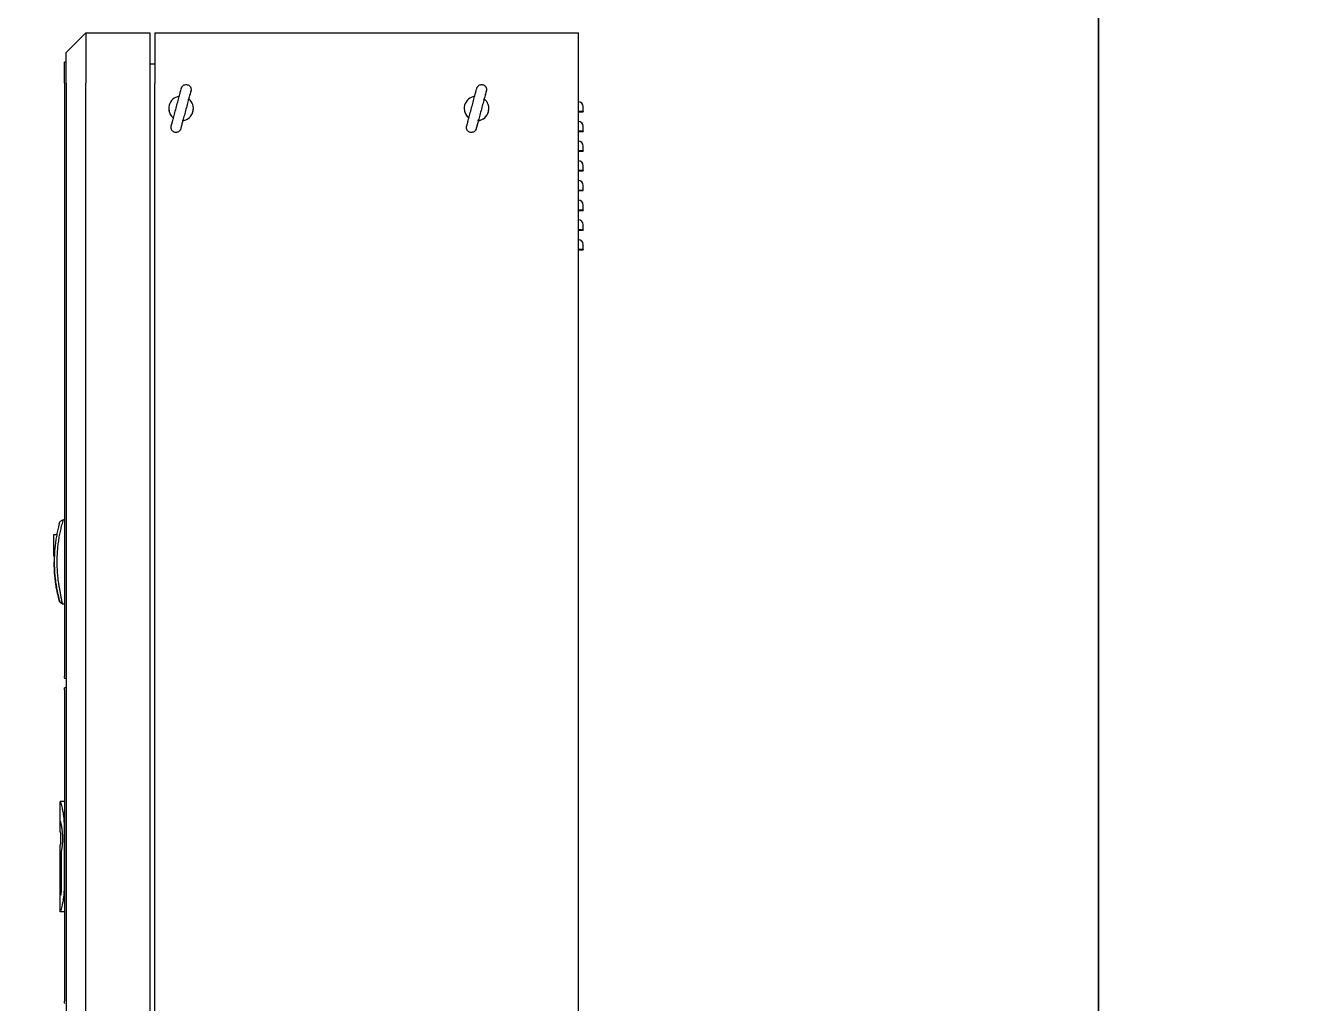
# Model space of a CAD drawing. Header units: millimetres. Extents: x 29838256 to 30236675, y -914750 to -833241.
# Drawn here: x 29868204 to 29873579, y -845008 to -840885 of the extents above; entities that cross this region are included whole.
import ezdxf

# ---------------------------------------------------------------- set-up
doc = ezdxf.new("R2010")
doc.units = ezdxf.units.MM
doc.header["$LTSCALE"] = 600
doc.header["$MEASUREMENT"] = 0
doc.layers.add('SD주차관제', color=2, linetype='CONTINUOUS')
doc.layers.add('주차관제', color=2, linetype='CONTINUOUS')
doc.layers.add('가시적인 것(ISO)', color=7, linetype='CONTINUOUS', lineweight=25)

# ---------------------------------------------------------------- blocks, each defined once
blk = doc.blocks.new('aer355')
at = {"layer": '가시적인 것(ISO)'}
for p, q in [((-22345514.5, 11048210.9), (-22345494.5, 11048230.9)), ((-22345494.5, 11048230.9), (-22345494.5, 11048179.8)), ((-22345494.5, 11048230.9), (-22345429.5, 11048230.9)), ((-22345429.5, 11048230.9), (-22345429.5, 11048179.8)), ((-22345424.5, 11048230.9), (-22345424.5, 11048179.4)), ((-22345424.5, 11048230.9), (-22344994.5, 11048230.9)), ((-22344994.5, 11048179.4), (-22344994.5, 11048230.9)), ((-22345516.1, 11048179.7), (-22345516.1, 11048200.9)), ((-22345514.5, 11048200.9), (-22345516.1, 11048200.9)), ((-22345514.5, 11048179.8), (-22345514.5, 11048210.9)), ((-22345429.5, 11048199.5), (-22345424.5, 11048199.5)), ((-22345516.1, 11048179.7), (-22345516.1, 11047577.4)), ((-22345514.5, 11048179.8), (-22345514.5, 11046927.2)), ((-22345494.5, 11046927.2), (-22345494.5, 11048179.8)), ((-22345429.5, 11048179.8), (-22345429.5, 11046927.2)), ((-22345424.5, 11046831), (-22345424.5, 11048179.4)), ((-22344994.5, 11046831), (-22344994.5, 11048179.4)), ((-22345389.9, 11048164.7), (-22345390.1, 11048163.7)), ((-22345389.9, 11048164.8), (-22345389.9, 11048164.7)), ((-22345089.9, 11048164.7), (-22345090.1, 11048163.7)), ((-22345089.9, 11048164.8), (-22345089.9, 11048164.7)), ((-22345410.4, 11048154), (-22345410.4, 11048154)), ((-22345385.4, 11048154), (-22345385.4, 11048154)), ((-22345110.4, 11048154), (-22345110.4, 11048154)), ((-22345085.4, 11048154), (-22345085.4, 11048154)), ((-22344989.5, 11048150.9), (-22344989.5, 11048155.9)), ((-22344989.5, 11048150.9), (-22344989.5, 11048150.8)), ((-22344989.5, 11048150.8), (-22344989.5, 11048150.6)), ((-22344989.5, 11048150.6), (-22344989.5, 11048150.6)), ((-22345396.1, 11048141.6), (-22345396.3, 11048140.6)), ((-22345396.3, 11048140.6), (-22345396.3, 11048140.6)), ((-22345396.3, 11048140.6), (-22345396.3, 11048140.6)), ((-22345396.1, 11048141.6), (-22345396.1, 11048141.6)), ((-22345096.1, 11048141.6), (-22345096.3, 11048140.6)), ((-22345096.3, 11048140.6), (-22345096.3, 11048140.6)), ((-22345096.3, 11048140.6), (-22345096.3, 11048140.6)), ((-22345096.1, 11048141.6), (-22345096.1, 11048141.6)), ((-22344989.5, 11048130.9), (-22344989.5, 11048135.9)), ((-22344989.5, 11048130.9), (-22344989.5, 11048130.8)), ((-22344989.5, 11048130.8), (-22344989.5, 11048130.6)), ((-22344989.5, 11048130.6), (-22344989.5, 11048130.6)), ((-22344989.5, 11048110.9), (-22344989.5, 11048115.9)), ((-22344989.5, 11048110.9), (-22344989.5, 11048110.8)), ((-22344989.5, 11048110.8), (-22344989.5, 11048110.6)), ((-22344989.5, 11048110.6), (-22344989.5, 11048110.6)), ((-22344989.5, 11048090.9), (-22344989.5, 11048095.9)), ((-22344989.5, 11048090.9), (-22344989.5, 11048090.8)), ((-22344989.5, 11048090.8), (-22344989.5, 11048090.6)), ((-22344989.5, 11048090.6), (-22344989.5, 11048090.6)), ((-22344989.5, 11048070.9), (-22344989.5, 11048075.9)), ((-22344989.5, 11048070.9), (-22344989.5, 11048070.8)), ((-22344989.5, 11048070.8), (-22344989.5, 11048070.6)), ((-22344989.5, 11048070.6), (-22344989.5, 11048070.6)), ((-22344989.5, 11048050.9), (-22344989.5, 11048055.9)), ((-22344989.5, 11048050.9), (-22344989.5, 11048050.8)), ((-22344989.5, 11048050.8), (-22344989.5, 11048050.6)), ((-22344989.5, 11048050.6), (-22344989.5, 11048050.6)), ((-22344989.5, 11048030.9), (-22344989.5, 11048035.9)), ((-22344989.5, 11048030.9), (-22344989.5, 11048030.8)), ((-22344989.5, 11048030.8), (-22344989.5, 11048030.6)), ((-22344989.5, 11048030.6), (-22344989.5, 11048030.6)), ((-22344989.5, 11048010.9), (-22344989.5, 11048015.9)), ((-22344989.5, 11048010.9), (-22344989.5, 11048010.8)), ((-22344989.5, 11048010.8), (-22344989.5, 11048010.6)), ((-22344989.5, 11048010.6), (-22344989.5, 11048010.6)), ((-22345516.1, 11047736.4), (-22345516.7, 11047736.4)), ((-22345527.5, 11047720.6), (-22345527.5, 11047701.9)), ((-22345524.2, 11047721.3), (-22345526.8, 11047721.3)), ((-22345527.5, 11047701.9), (-22345527.5, 11047701.9)), ((-22345526.7, 11047693.9), (-22345526.7, 11047693.9)), ((-22345526.7, 11047693.5), (-22345526.7, 11047693.5)), ((-22345521.5, 11047655), (-22345521.5, 11047654.8)), ((-22345518.3, 11047651), (-22345521.2, 11047653.2)), ((-22345516.1, 11047651), (-22345518.3, 11047651)), ((-22345516.1, 11047575.9), (-22345516.1, 11047577.4)), ((-22345516.1, 11047575.9), (-22345516.1, 11047575.5)), ((-22345514.5, 11047575.5), (-22345516.1, 11047575.5)), ((-22345516.1, 11047563.9), (-22345516.1, 11047565.9)), ((-22345514.5, 11047565.9), (-22345516.1, 11047565.9)), ((-22345516.1, 11047563.9), (-22345516.1, 11047247.9)), ((-22345520.5, 11047430.6), (-22345520.5, 11047450.5)), ((-22345516.1, 11047450.5), (-22345520.5, 11047450.5)), ((-22345520.5, 11047419.6), (-22345520.5, 11047429.8)), ((-22345516.7, 11047427.5), (-22345516.7, 11047361.5)), ((-22345520.5, 11047355.9), (-22345520.5, 11047406.3)), ((-22345519.7, 11047399), (-22345519.7, 11047360.7)), ((-22345520.5, 11047338.5), (-22345520.5, 11047355.1)), ((-22345520.2, 11047355.6), (-22345520.2, 11047355.6)), ((-22345520.1, 11047355.6), (-22345520.2, 11047355.6)), ((-22345516.1, 11047338.5), (-22345520.5, 11047338.5)), ((-22345516.1, 11047245.9), (-22345516.1, 11047247.9)), ((-22345516.1, 11047245.9), (-22345516.1, 11047245.5))]:
    blk.add_line(p, q, dxfattribs=at)
for centre, radius, start, end in [((-22345397.9, 11048154), 12.5, 98.612, 231.388), ((-22345397.9, 11048154), 12.5, 278.5782, 51.4218), ((-22345097.9, 11048154), 12.5, 98.612, 231.388), ((-22345097.9, 11048154), 12.5, 278.5782, 51.4218), ((-22344994.5, 11048155.9), 5, 0, 90), ((-22345397.9, 11048154), 12.5, 180, 231.3789), ((-22345097.9, 11048154), 12.5, 180, 231.3789), ((-22344994.5, 11048135.9), 5, 0, 90), ((-22344994.5, 11048115.9), 5, 0, 90), ((-22344994.5, 11048095.9), 5, 0, 90), ((-22344994.5, 11048075.9), 5, 0, 90), ((-22344994.5, 11048055.9), 5, 0, 90), ((-22344994.5, 11048035.9), 5, 0, 90), ((-22344994.5, 11048015.9), 5, 0, 90), ((-22345516.7, 11047731.4), 5, 90, 97.6876), ((-22345526.8, 11047720.6), 0.75, 90, 180)]:
    blk.add_arc(centre, radius, start, end, dxfattribs=at)
for centre, major_axis, ratio, start_param, end_param in [((-22345397.9, 11048154), (12.5, 0), 1, 4.862106, 6.283185), ((-22345097.9, 11048154), (12.5, 0), 1, 4.862106, 6.283185), ((-22344994.5, 11048150.9), (5, 0), 0.000782, 0.000001, 1.570797), ((-22344994.5, 11048150.8), (5, 0), 0.000782, 4.712389, 6.283186), ((-22344994.5, 11048150.6), (5, 0), 0.000782, 0, 1.570796), ((-22344994.5, 11048150.6), (5, 0), 0.000782, 4.712389, 6.283186), ((-22344994.5, 11048130.9), (5, 0), 0.000782, 0.000001, 1.570797), ((-22344994.5, 11048130.8), (5, 0), 0.000782, 4.712389, 6.283186), ((-22344994.5, 11048130.6), (5, 0), 0.000782, 0, 1.570796), ((-22344994.5, 11048130.6), (5, 0), 0.000782, 4.712389, 6.283186), ((-22344994.5, 11048110.9), (5, 0), 0.000782, 0.000001, 1.570797), ((-22344994.5, 11048110.8), (5, 0), 0.000782, 4.712389, 6.283186), ((-22344994.5, 11048110.6), (5, 0), 0.000782, 0, 1.570796), ((-22344994.5, 11048110.6), (5, 0), 0.000782, 4.712389, 6.283186), ((-22344994.5, 11048090.9), (5, 0), 0.000782, 0.000001, 1.570797), ((-22344994.5, 11048090.8), (5, 0), 0.000782, 4.712389, 6.283186), ((-22344994.5, 11048090.6), (5, 0), 0.000782, 0, 1.570796), ((-22344994.5, 11048090.6), (5, 0), 0.000782, 4.712389, 6.283186), ((-22344994.5, 11048070.9), (5, 0), 0.000782, 0.000001, 1.570797), ((-22344994.5, 11048070.8), (5, 0), 0.000782, 4.712389, 6.283186), ((-22344994.5, 11048070.6), (5, 0), 0.000782, 0, 1.570796), ((-22344994.5, 11048070.6), (5, 0), 0.000782, 4.712389, 6.283186), ((-22344994.5, 11048050.9), (5, 0), 0.000782, 0.000001, 1.570797), ((-22344994.5, 11048050.8), (5, 0), 0.000782, 4.712389, 6.283186), ((-22344994.5, 11048050.6), (5, 0), 0.000782, 0, 1.570796), ((-22344994.5, 11048050.6), (5, 0), 0.000782, 4.712389, 6.283186), ((-22344994.5, 11048030.9), (5, 0), 0.000782, 0.000001, 1.570797), ((-22344994.5, 11048030.8), (5, 0), 0.000782, 4.712389, 6.283186), ((-22344994.5, 11048030.6), (5, 0), 0.000782, 0, 1.570796), ((-22344994.5, 11048030.6), (5, 0), 0.000782, 4.712389, 6.283186), ((-22344994.5, 11048010.9), (5, 0), 0.000782, 0.000001, 1.570797), ((-22344994.5, 11048010.8), (5, 0), 0.000782, 4.712389, 6.283186), ((-22344994.5, 11048010.6), (5, 0), 0.000782, 0, 1.570796), ((-22344994.5, 11048010.6), (5, 0), 0.000782, 4.712389, 6.283186)]:
    blk.add_ellipse(centre, major_axis=major_axis, ratio=ratio, start_param=start_param, end_param=end_param, dxfattribs=at)
for points, knots in [([(-22345396.3, 11048140.6), (-22345396.8, 11048139), (-22345397.2, 11048137.5), (-22345397.8, 11048135.3), (-22345398, 11048134.5), (-22345398.2, 11048133.7), (-22345398.2, 11048133.5), (-22345398.3, 11048133.4), (-22345398.3, 11048133.4), (-22345398.3, 11048133.4), (-22345398.3, 11048133.4), (-22345398.3, 11048133.3), (-22345398.3, 11048133.3), (-22345398.3, 11048133.3), (-22345398.3, 11048133.3), (-22345398.3, 11048133.2), (-22345398.3, 11048133.2), (-22345398.3, 11048133.1), (-22345398.4, 11048133.1), (-22345398.4, 11048132.9), (-22345398.4, 11048132.8), (-22345398.6, 11048132.5), (-22345398.7, 11048132.3), (-22345399, 11048131.7), (-22345399.4, 11048131.3), (-22345400.1, 11048130.6), (-22345400.6, 11048130.3), (-22345401.6, 11048129.9), (-22345402.1, 11048129.7), (-22345403.2, 11048129.6), (-22345403.7, 11048129.7), (-22345404.7, 11048129.9), (-22345405.2, 11048130.1), (-22345406.2, 11048130.7), (-22345406.6, 11048131), (-22345407.3, 11048131.8), (-22345407.5, 11048132.3), (-22345407.9, 11048133.3), (-22345408.1, 11048133.8), (-22345408.1, 11048134.6), (-22345408.1, 11048134.9), (-22345408.1, 11048135.3), (-22345408.1, 11048135.4), (-22345408, 11048135.6), (-22345408, 11048135.6), (-22345408, 11048135.7), (-22345408, 11048135.7), (-22345408, 11048135.8), (-22345408, 11048135.8), (-22345408, 11048135.8), (-22345408, 11048135.8), (-22345408, 11048135.9), (-22345408, 11048135.9), (-22345407.9, 11048135.9), (-22345407.9, 11048135.9), (-22345407.9, 11048136), (-22345407.9, 11048136), (-22345407.9, 11048136.1), (-22345407.9, 11048136.2), (-22345407.7, 11048136.9), (-22345407.4, 11048137.8), (-22345406.8, 11048140.1), (-22345406.5, 11048141.5), (-22345405.6, 11048144.7), (-22345405.1, 11048146.5), (-22345404.1, 11048150.3), (-22345403.5, 11048152.4), (-22345402.4, 11048156.5), (-22345401.9, 11048158.6), (-22345400.8, 11048162.5), (-22345400.3, 11048164.4), (-22345399.4, 11048167.8), (-22345399, 11048169.4), (-22345398.3, 11048171.9), (-22345398.1, 11048172.9), (-22345397.8, 11048173.9), (-22345397.7, 11048174.1), (-22345397.6, 11048174.4), (-22345397.6, 11048174.5), (-22345397.6, 11048174.6), (-22345397.6, 11048174.6), (-22345397.6, 11048174.6), (-22345397.6, 11048174.6), (-22345397.6, 11048174.7), (-22345397.6, 11048174.7), (-22345397.6, 11048174.7), (-22345397.5, 11048174.7), (-22345397.5, 11048174.7), (-22345397.5, 11048174.8), (-22345397.5, 11048174.8), (-22345397.5, 11048174.9), (-22345397.4, 11048175), (-22345397.4, 11048175.1), (-22345397.3, 11048175.5), (-22345397.2, 11048175.7), (-22345396.8, 11048176.3), (-22345396.4, 11048176.7), (-22345395.7, 11048177.4), (-22345395.2, 11048177.7), (-22345394.2, 11048178.1), (-22345393.7, 11048178.2), (-22345392.6, 11048178.3), (-22345392.1, 11048178.3), (-22345391.1, 11048178), (-22345390.6, 11048177.8), (-22345389.7, 11048177.3), (-22345389.2, 11048176.9), (-22345388.6, 11048176.1), (-22345388.3, 11048175.6), (-22345387.9, 11048174.6), (-22345387.8, 11048174.1), (-22345387.7, 11048173.3), (-22345387.8, 11048173), (-22345387.8, 11048172.6), (-22345387.8, 11048172.5), (-22345387.8, 11048172.4), (-22345387.8, 11048172.3), (-22345387.9, 11048172.3), (-22345387.9, 11048172.2), (-22345387.9, 11048172.2), (-22345387.9, 11048172.2), (-22345387.9, 11048172.1), (-22345387.9, 11048172.1), (-22345387.9, 11048172.1), (-22345387.9, 11048172.1), (-22345387.9, 11048172), (-22345387.9, 11048172), (-22345387.9, 11048172), (-22345387.9, 11048172), (-22345388, 11048171.9), (-22345388, 11048171.7), (-22345388.2, 11048171), (-22345388.4, 11048170.2), (-22345389, 11048167.9), (-22345389.4, 11048166.4), (-22345389.9, 11048164.8)], [0, 0, 0, 0, 0.64872, 0.64872, 1.285806, 1.285806, 1.602038, 1.602038, 1.684505, 1.684505, 1.746357, 1.746357, 1.762306, 1.762306, 1.770387, 1.770387, 1.778543, 1.778543, 1.794899, 1.794899, 1.827021, 1.827021, 1.894447, 1.894447, 2.046682, 2.046682, 2.206103, 2.206103, 2.365416, 2.365416, 2.524735, 2.524735, 2.684053, 2.684053, 2.843371, 2.843371, 3.00269, 3.00269, 3.162007, 3.162007, 3.240874, 3.240874, 3.280125, 3.280125, 3.293654, 3.293654, 3.303825, 3.303825, 3.311914, 3.311914, 3.320068, 3.320068, 3.33638, 3.33638, 3.368461, 3.368461, 3.464226, 3.464226, 3.752167, 3.752167, 4.431088, 4.431088, 5.068609, 5.068609, 5.706124, 5.706124, 6.343496, 6.343496, 6.980838, 6.980838, 7.618177, 7.618177, 8.255537, 8.255537, 8.892981, 8.892981, 9.208894, 9.208894, 9.369578, 9.369578, 9.490026, 9.490026, 9.535243, 9.535243, 9.541576, 9.541576, 9.549672, 9.549672, 9.557823, 9.557823, 9.574109, 9.574109, 9.606216, 9.606216, 9.677776, 9.677776, 9.830974, 9.830974, 9.990389, 9.990389, 10.149703, 10.149703, 10.309021, 10.309021, 10.468339, 10.468339, 10.627658, 10.627658, 10.786976, 10.786976, 10.946294, 10.946294, 11.025155, 11.025155, 11.064113, 11.064113, 11.075139, 11.075139, 11.083167, 11.083167, 11.091274, 11.091274, 11.099418, 11.099418, 11.115662, 11.115662, 11.147731, 11.147731, 11.243752, 11.243752, 11.532469, 11.532469, 12.210645, 12.210645, 12.86627, 12.86627, 12.86627, 12.86627]), ([(-22345096.3, 11048140.6), (-22345096.8, 11048139), (-22345097.2, 11048137.5), (-22345097.8, 11048135.3), (-22345098, 11048134.5), (-22345098.2, 11048133.7), (-22345098.2, 11048133.5), (-22345098.3, 11048133.4), (-22345098.3, 11048133.4), (-22345098.3, 11048133.4), (-22345098.3, 11048133.4), (-22345098.3, 11048133.3), (-22345098.3, 11048133.3), (-22345098.3, 11048133.3), (-22345098.3, 11048133.3), (-22345098.3, 11048133.2), (-22345098.3, 11048133.2), (-22345098.3, 11048133.1), (-22345098.4, 11048133.1), (-22345098.4, 11048132.9), (-22345098.4, 11048132.8), (-22345098.6, 11048132.5), (-22345098.7, 11048132.3), (-22345099, 11048131.7), (-22345099.4, 11048131.3), (-22345100.1, 11048130.6), (-22345100.6, 11048130.3), (-22345101.6, 11048129.9), (-22345102.1, 11048129.7), (-22345103.2, 11048129.6), (-22345103.7, 11048129.7), (-22345104.7, 11048129.9), (-22345105.2, 11048130.1), (-22345106.2, 11048130.7), (-22345106.6, 11048131), (-22345107.3, 11048131.8), (-22345107.5, 11048132.3), (-22345107.9, 11048133.3), (-22345108.1, 11048133.8), (-22345108.1, 11048134.6), (-22345108.1, 11048134.9), (-22345108.1, 11048135.3), (-22345108.1, 11048135.4), (-22345108, 11048135.6), (-22345108, 11048135.6), (-22345108, 11048135.7), (-22345108, 11048135.7), (-22345108, 11048135.8), (-22345108, 11048135.8), (-22345108, 11048135.8), (-22345108, 11048135.8), (-22345108, 11048135.9), (-22345108, 11048135.9), (-22345107.9, 11048135.9), (-22345107.9, 11048135.9), (-22345107.9, 11048136), (-22345107.9, 11048136), (-22345107.9, 11048136.1), (-22345107.9, 11048136.2), (-22345107.7, 11048136.9), (-22345107.4, 11048137.8), (-22345106.8, 11048140.1), (-22345106.5, 11048141.5), (-22345105.6, 11048144.7), (-22345105.1, 11048146.5), (-22345104.1, 11048150.3), (-22345103.5, 11048152.4), (-22345102.4, 11048156.5), (-22345101.9, 11048158.6), (-22345100.8, 11048162.5), (-22345100.3, 11048164.4), (-22345099.4, 11048167.8), (-22345099, 11048169.4), (-22345098.3, 11048171.9), (-22345098.1, 11048172.9), (-22345097.8, 11048173.9), (-22345097.7, 11048174.1), (-22345097.6, 11048174.4), (-22345097.6, 11048174.5), (-22345097.6, 11048174.6), (-22345097.6, 11048174.6), (-22345097.6, 11048174.6), (-22345097.6, 11048174.6), (-22345097.6, 11048174.7), (-22345097.6, 11048174.7), (-22345097.6, 11048174.7), (-22345097.5, 11048174.7), (-22345097.5, 11048174.7), (-22345097.5, 11048174.8), (-22345097.5, 11048174.8), (-22345097.5, 11048174.9), (-22345097.4, 11048175), (-22345097.4, 11048175.1), (-22345097.3, 11048175.5), (-22345097.2, 11048175.7), (-22345096.8, 11048176.3), (-22345096.4, 11048176.7), (-22345095.7, 11048177.4), (-22345095.2, 11048177.7), (-22345094.2, 11048178.1), (-22345093.7, 11048178.2), (-22345092.6, 11048178.3), (-22345092.1, 11048178.3), (-22345091.1, 11048178), (-22345090.6, 11048177.8), (-22345089.7, 11048177.3), (-22345089.2, 11048176.9), (-22345088.6, 11048176.1), (-22345088.3, 11048175.6), (-22345087.9, 11048174.6), (-22345087.8, 11048174.1), (-22345087.7, 11048173.3), (-22345087.8, 11048173), (-22345087.8, 11048172.6), (-22345087.8, 11048172.5), (-22345087.8, 11048172.4), (-22345087.8, 11048172.3), (-22345087.9, 11048172.3), (-22345087.9, 11048172.2), (-22345087.9, 11048172.2), (-22345087.9, 11048172.2), (-22345087.9, 11048172.1), (-22345087.9, 11048172.1), (-22345087.9, 11048172.1), (-22345087.9, 11048172.1), (-22345087.9, 11048172), (-22345087.9, 11048172), (-22345087.9, 11048172), (-22345087.9, 11048172), (-22345088, 11048171.9), (-22345088, 11048171.7), (-22345088.2, 11048171), (-22345088.4, 11048170.2), (-22345089, 11048167.9), (-22345089.4, 11048166.4), (-22345089.9, 11048164.8)], [0, 0, 0, 0, 0.64872, 0.64872, 1.285806, 1.285806, 1.602038, 1.602038, 1.684505, 1.684505, 1.746357, 1.746357, 1.762306, 1.762306, 1.770387, 1.770387, 1.778543, 1.778543, 1.794899, 1.794899, 1.827021, 1.827021, 1.894447, 1.894447, 2.046682, 2.046682, 2.206103, 2.206103, 2.365416, 2.365416, 2.524735, 2.524735, 2.684053, 2.684053, 2.843371, 2.843371, 3.00269, 3.00269, 3.162007, 3.162007, 3.240874, 3.240874, 3.280125, 3.280125, 3.293654, 3.293654, 3.303825, 3.303825, 3.311914, 3.311914, 3.320068, 3.320068, 3.33638, 3.33638, 3.368461, 3.368461, 3.464226, 3.464226, 3.752167, 3.752167, 4.431088, 4.431088, 5.068609, 5.068609, 5.706124, 5.706124, 6.343496, 6.343496, 6.980838, 6.980838, 7.618177, 7.618177, 8.255537, 8.255537, 8.892981, 8.892981, 9.208894, 9.208894, 9.369578, 9.369578, 9.490026, 9.490026, 9.535243, 9.535243, 9.541576, 9.541576, 9.549672, 9.549672, 9.557823, 9.557823, 9.574109, 9.574109, 9.606216, 9.606216, 9.677776, 9.677776, 9.830974, 9.830974, 9.990389, 9.990389, 10.149703, 10.149703, 10.309021, 10.309021, 10.468339, 10.468339, 10.627658, 10.627658, 10.786976, 10.786976, 10.946294, 10.946294, 11.025155, 11.025155, 11.064113, 11.064113, 11.075139, 11.075139, 11.083167, 11.083167, 11.091274, 11.091274, 11.099418, 11.099418, 11.115662, 11.115662, 11.147731, 11.147731, 11.243752, 11.243752, 11.532469, 11.532469, 12.210645, 12.210645, 12.86627, 12.86627, 12.86627, 12.86627]), ([(-22345387.9, 11048172), (-22345387.9, 11048172), (-22345387.9, 11048172), (-22345387.9, 11048172), (-22345387.9, 11048171.9), (-22345388, 11048171.8), (-22345388, 11048171.6), (-22345388.2, 11048170.8), (-22345388.5, 11048170), (-22345389.1, 11048167.8), (-22345389.4, 11048166.4), (-22345390.3, 11048163.2), (-22345390.8, 11048161.4), (-22345391.8, 11048157.5), (-22345392.4, 11048155.5), (-22345393.5, 11048151.4), (-22345394, 11048149.3), (-22345395.1, 11048145.3), (-22345395.6, 11048143.4), (-22345396.5, 11048140.1), (-22345396.9, 11048138.5), (-22345397.6, 11048136.1), (-22345397.8, 11048135.1), (-22345398.1, 11048134.1), (-22345398.2, 11048133.8), (-22345398.2, 11048133.6), (-22345398.2, 11048133.5), (-22345398.3, 11048133.4), (-22345398.3, 11048133.4), (-22345398.3, 11048133.4)], [0.832019, 0.832019, 0.832019, 0.832019, 0.838773, 0.838773, 0.947706, 0.947706, 1.275373, 1.275373, 1.901496, 1.901496, 2.537778, 2.537778, 3.174841, 3.174841, 3.812015, 3.812015, 4.449219, 4.449219, 5.086426, 5.086426, 5.72361, 5.72361, 6.360709, 6.360709, 6.675882, 6.675882, 6.834048, 6.834048, 6.943927, 6.943927, 6.943927, 6.943927]), ([(-22345087.9, 11048172), (-22345087.9, 11048172), (-22345087.9, 11048172), (-22345087.9, 11048172), (-22345087.9, 11048171.9), (-22345088, 11048171.8), (-22345088, 11048171.6), (-22345088.2, 11048170.8), (-22345088.5, 11048170), (-22345089.1, 11048167.8), (-22345089.4, 11048166.4), (-22345090.3, 11048163.2), (-22345090.8, 11048161.4), (-22345091.8, 11048157.5), (-22345092.4, 11048155.5), (-22345093.5, 11048151.4), (-22345094, 11048149.3), (-22345095.1, 11048145.3), (-22345095.6, 11048143.4), (-22345096.5, 11048140.1), (-22345096.9, 11048138.5), (-22345097.6, 11048136.1), (-22345097.8, 11048135.1), (-22345098.1, 11048134.1), (-22345098.2, 11048133.8), (-22345098.2, 11048133.6), (-22345098.2, 11048133.5), (-22345098.3, 11048133.4), (-22345098.3, 11048133.4), (-22345098.3, 11048133.4)], [0.832019, 0.832019, 0.832019, 0.832019, 0.838773, 0.838773, 0.947706, 0.947706, 1.275373, 1.275373, 1.901496, 1.901496, 2.537778, 2.537778, 3.174841, 3.174841, 3.812015, 3.812015, 4.449219, 4.449219, 5.086426, 5.086426, 5.72361, 5.72361, 6.360709, 6.360709, 6.675882, 6.675882, 6.834048, 6.834048, 6.943927, 6.943927, 6.943927, 6.943927]), ([(-22345521.6, 11047732.7), (-22345521.7, 11047732.1), (-22345521.9, 11047731.5), (-22345522.5, 11047729), (-22345523, 11047727.1), (-22345523.8, 11047723.4), (-22345524.1, 11047721.5), (-22345524.8, 11047717.7), (-22345525.1, 11047715.8), (-22345525.6, 11047712), (-22345525.8, 11047710.1), (-22345526.2, 11047706.3), (-22345526.3, 11047704.4), (-22345526.4, 11047702.5), (-22345526.4, 11047702.4), (-22345526.5, 11047700.5), (-22345526.6, 11047698.6), (-22345526.7, 11047694.7), (-22345526.7, 11047692.8), (-22345526.6, 11047688.9), (-22345526.5, 11047687), (-22345526.3, 11047683.2), (-22345526.2, 11047681.3), (-22345525.7, 11047676.7), (-22345525.4, 11047674), (-22345524.8, 11047670), (-22345524.5, 11047668.7), (-22345524.3, 11047667.4)], [0.37737, 0.37737, 0.37737, 0.37737, 0.56528, 0.56528, 1.13056, 1.13056, 1.695839, 1.695839, 2.261119, 2.261119, 2.826399, 2.826399, 3.37716, 3.37716, 3.391679, 3.391679, 3.956959, 3.956959, 4.522238, 4.522238, 5.087518, 5.087518, 5.652798, 5.652798, 6.446773, 6.446773, 6.835901, 6.835901, 6.835901, 6.835901]), ([(-22345521.4, 11047667.9), (-22345521.6, 11047669.2), (-22345521.8, 11047670.5), (-22345522.4, 11047674.4), (-22345522.7, 11047677), (-22345523.2, 11047681.5), (-22345523.3, 11047683.4), (-22345523.5, 11047687.2), (-22345523.6, 11047689), (-22345523.7, 11047692.8), (-22345523.7, 11047694.7), (-22345523.6, 11047698.5), (-22345523.5, 11047700.3), (-22345523.4, 11047702.3), (-22345523.4, 11047702.3), (-22345523.3, 11047704.2), (-22345523.2, 11047706), (-22345522.8, 11047709.7), (-22345522.6, 11047711.6), (-22345522.1, 11047715.3), (-22345521.8, 11047717.2), (-22345521.2, 11047720.9), (-22345520.8, 11047722.8), (-22345520, 11047726.5), (-22345519.6, 11047728.3), (-22345518.7, 11047731.9), (-22345518.2, 11047733.8), (-22345517.6, 11047735.8), (-22345517.5, 11047736.1), (-22345517.4, 11047736.4)], [-6.835901, -6.835901, -6.835901, -6.835901, -6.446773, -6.446773, -5.652798, -5.652798, -5.087518, -5.087518, -4.522238, -4.522238, -3.956959, -3.956959, -3.391679, -3.391679, -3.37716, -3.37716, -2.826399, -2.826399, -2.261119, -2.261119, -1.695839, -1.695839, -1.13056, -1.13056, -0.56528, -0.56528, 0, 0, 0.083999, 0.083999, 0.083999, 0.083999]), ([(-22345521.6, 11047732.7), (-22345521.6, 11047732.7), (-22345521.6, 11047732.7), (-22345521.6, 11047732.8), (-22345521.5, 11047732.8), (-22345521.5, 11047732.9), (-22345521.5, 11047733), (-22345521.4, 11047733.2), (-22345521.3, 11047733.4), (-22345521, 11047734), (-22345520.8, 11047734.4), (-22345520.2, 11047735), (-22345520, 11047735.3), (-22345519.1, 11047735.9), (-22345518.5, 11047736.1), (-22345517.7, 11047736.3), (-22345517.6, 11047736.4), (-22345517.4, 11047736.4)], [-0.7406186, -0.7406186, -0.7406186, -0.7406186, -0.7359539, -0.7359539, -0.7241163, -0.7241163, -0.7036401, -0.7036401, -0.6261746, -0.6261746, -0.4725898, -0.4725898, -0.3253488, -0.3253488, -0.0600864, -0.0600864, 0, 0, 0, 0]), ([(-22345527.5, 11047701.9), (-22345527.5, 11047701.6), (-22345527.5, 11047701.4), (-22345527.4, 11047700.9), (-22345527.4, 11047700.6), (-22345527.2, 11047700.1), (-22345527.1, 11047699.9), (-22345526.9, 11047699.4), (-22345526.7, 11047699.2), (-22345526.6, 11047699)], [0, 0, 0, 0, 0.0683211, 0.0683211, 0.1366422, 0.1366422, 0.2049633, 0.2049633, 0.2720649, 0.2720649, 0.2720649, 0.2720649]), ([(-22345527.5, 11047701.9), (-22345527.5, 11047701.6), (-22345527.5, 11047701.4), (-22345527.4, 11047700.8), (-22345527.4, 11047700.6), (-22345527.2, 11047700.1), (-22345527.1, 11047699.8), (-22345526.9, 11047699.4), (-22345526.7, 11047699.2), (-22345526.6, 11047698.9)], [0, 0, 0, 0, 0.0683214, 0.0683214, 0.1366428, 0.1366428, 0.2049642, 0.2049642, 0.2716695, 0.2716695, 0.2716695, 0.2716695]), ([(-22345523.1, 11047661.3), (-22345524.9, 11047669.7), (-22345526.2, 11047678.7), (-22345526.6, 11047689.9), (-22345526.7, 11047691.9), (-22345526.7, 11047693.9)], [0, 0, 0, 0, 2.741085, 2.741085, 3.34837, 3.34837, 3.34837, 3.34837]), ([(-22345524.3, 11047667), (-22345524.5, 11047667.8), (-22345524.6, 11047668.6), (-22345524.9, 11047670.7), (-22345525.1, 11047672), (-22345525.6, 11047675.1), (-22345525.8, 11047677), (-22345526.2, 11047680.8), (-22345526.3, 11047682.8), (-22345526.5, 11047686.6), (-22345526.6, 11047688.5), (-22345526.7, 11047691.5), (-22345526.7, 11047692.5), (-22345526.7, 11047693.5)], [61.125492, 61.125492, 61.125492, 61.125492, 61.372463, 61.372463, 61.743315, 61.743315, 62.308595, 62.308595, 62.873875, 62.873875, 63.439154, 63.439154, 63.738814, 63.738814, 63.738814, 63.738814]), ([(-22345524.3, 11047667.4), (-22345524.2, 11047667), (-22345524.2, 11047666.6), (-22345524, 11047665.6), (-22345523.9, 11047665), (-22345523.6, 11047663.8), (-22345523.5, 11047663.2), (-22345523.3, 11047662.1), (-22345523.1, 11047661.5), (-22345522.9, 11047660.4), (-22345522.8, 11047659.9), (-22345522.5, 11047658.9), (-22345522.4, 11047658.4), (-22345522.3, 11047658), (-22345522.3, 11047657.9), (-22345522.2, 11047657.5), (-22345522.1, 11047657.1), (-22345521.9, 11047656.4), (-22345521.8, 11047656), (-22345521.6, 11047655.3), (-22345521.5, 11047655), (-22345521.4, 11047654.5), (-22345521.3, 11047654.3), (-22345521.2, 11047653.8), (-22345521.2, 11047653.6), (-22345521.2, 11047653.6)], [6.835901, 6.835901, 6.835901, 6.835901, 6.959741, 6.959741, 7.138451, 7.138451, 7.320754, 7.320754, 7.504522, 7.504522, 7.687517, 7.687517, 7.867015, 7.867015, 7.881917, 7.881917, 8.0468, 8.0468, 8.232624, 8.232624, 8.421485, 8.421485, 8.610855, 8.610855, 8.980558, 8.980558, 8.980558, 8.980558]), ([(-22345518.3, 11047651.4), (-22345518.3, 11047651.4), (-22345518.3, 11047651.6), (-22345518.5, 11047652.2), (-22345518.5, 11047652.5), (-22345518.6, 11047653.1), (-22345518.7, 11047653.5), (-22345518.9, 11047654.3), (-22345519, 11047654.7), (-22345519.2, 11047655.6), (-22345519.3, 11047656.1), (-22345519.4, 11047656.6), (-22345519.4, 11047656.6), (-22345519.5, 11047657.2), (-22345519.6, 11047657.8), (-22345519.8, 11047658.9), (-22345520, 11047659.6), (-22345520.2, 11047660.9), (-22345520.3, 11047661.5), (-22345520.6, 11047662.9), (-22345520.7, 11047663.6), (-22345520.9, 11047665), (-22345521, 11047665.7), (-22345521.2, 11047666.9), (-22345521.3, 11047667.4), (-22345521.4, 11047667.9)], [-8.980558, -8.980558, -8.980558, -8.980558, -8.610855, -8.610855, -8.421485, -8.421485, -8.232624, -8.232624, -8.0468, -8.0468, -7.881917, -7.881917, -7.867015, -7.867015, -7.687517, -7.687517, -7.504522, -7.504522, -7.320754, -7.320754, -7.138451, -7.138451, -6.959741, -6.959741, -6.835901, -6.835901, -6.835901, -6.835901]), ([(-22345521.2, 11047653.2), (-22345521.2, 11047653.2), (-22345521.2, 11047653.3), (-22345521.2, 11047653.4), (-22345521.3, 11047653.6), (-22345521.3, 11047653.9), (-22345521.4, 11047654.1), (-22345521.5, 11047654.6), (-22345521.6, 11047654.9), (-22345521.8, 11047655.6), (-22345521.9, 11047655.9), (-22345522.1, 11047656.7), (-22345522.2, 11047657), (-22345522.3, 11047657.4), (-22345522.3, 11047657.5), (-22345522.4, 11047658), (-22345522.5, 11047658.5), (-22345522.8, 11047659.5), (-22345522.9, 11047660), (-22345523.1, 11047661.1), (-22345523.3, 11047661.6), (-22345523.5, 11047662.8), (-22345523.6, 11047663.4), (-22345523.9, 11047665), (-22345524.1, 11047666), (-22345524.3, 11047667)], [58.980834, 58.980834, 58.980834, 58.980834, 59.163019, 59.163019, 59.350396, 59.350396, 59.539667, 59.539667, 59.728474, 59.728474, 59.914352, 59.914352, 60.057197, 60.057197, 60.094335, 60.094335, 60.273632, 60.273632, 60.456589, 60.456589, 60.640413, 60.640413, 60.82281, 60.82281, 61.125492, 61.125492, 61.125492, 61.125492]), ([(-22345521.5, 11047654.7), (-22345521.5, 11047654.7), (-22345521.5, 11047654.7), (-22345521.5, 11047654.8), (-22345521.5, 11047654.8), (-22345521.6, 11047655.1), (-22345521.6, 11047655.3), (-22345521.8, 11047655.9), (-22345521.9, 11047656.3), (-22345522.1, 11047657.2), (-22345522.3, 11047657.8), (-22345522.5, 11047658.8), (-22345522.7, 11047659.4), (-22345522.9, 11047660.4), (-22345523, 11047660.9), (-22345523.1, 11047661.3)], [0.0155807, 0.0155807, 0.0155807, 0.0155807, 0.0396653, 0.0396653, 0.1288118, 0.1288118, 0.2489636, 0.2489636, 0.4247711, 0.4247711, 0.614321, 0.614321, 0.8038709, 0.8038709, 0.9477495, 0.9477495, 0.9477495, 0.9477495]), ([(-22345521.2, 11047653.6), (-22345521.2, 11047653.6), (-22345521.2, 11047653.6), (-22345521.2, 11047653.6), (-22345521.2, 11047653.6), (-22345521.2, 11047653.6), (-22345521.2, 11047653.6), (-22345521.2, 11047653.6), (-22345521.2, 11047653.6), (-22345521.2, 11047653.6), (-22345521.2, 11047653.6), (-22345521.2, 11047653.6), (-22345521.2, 11047653.6), (-22345521.2, 11047653.5), (-22345521.2, 11047653.5), (-22345521.2, 11047653.5), (-22345521.2, 11047653.5), (-22345521.2, 11047653.5), (-22345521.2, 11047653.5), (-22345521.2, 11047653.5), (-22345521.2, 11047653.4), (-22345521.2, 11047653.4), (-22345521.2, 11047653.4), (-22345521.2, 11047653.4), (-22345521.2, 11047653.4), (-22345521.2, 11047653.4), (-22345521.2, 11047653.4), (-22345521.2, 11047653.4), (-22345521.2, 11047653.4), (-22345521.2, 11047653.3), (-22345521.2, 11047653.3), (-22345521.2, 11047653.3), (-22345521.2, 11047653.3), (-22345521.2, 11047653.3), (-22345521.2, 11047653.3), (-22345521.2, 11047653.3), (-22345521.2, 11047653.2), (-22345521.2, 11047653.2), (-22345521.2, 11047653.2), (-22345521.2, 11047653.2), (-22345521.2, 11047653.2), (-22345521.2, 11047653.2), (-22345521.2, 11047653.2), (-22345521.2, 11047653.2), (-22345521.2, 11047653.2), (-22345521.2, 11047653.2), (-22345521.2, 11047653.2), (-22345521.2, 11047653.2)], [8.980558, 8.980558, 8.980558, 8.980558, 9.09521, 9.09521, 9.584352, 9.584352, 10.370375, 10.370375, 11.942421, 11.942421, 13.147363, 13.147363, 15.230696, 15.230696, 17.31403, 17.31403, 21.480696, 21.480696, 25.647363, 25.647363, 29.81403, 29.81403, 33.980696, 33.980696, 33.980696, 33.980696, 38.147363, 38.147363, 42.31403, 42.31403, 46.480696, 46.480696, 50.647363, 50.647363, 52.730696, 52.730696, 54.81403, 54.81403, 56.019131, 56.019131, 57.591075, 57.591075, 58.377047, 58.377047, 58.866186, 58.866186, 58.980834, 58.980834, 58.980834, 58.980834]), ([(-22345518.3, 11047651), (-22345518.3, 11047651), (-22345518.3, 11047651), (-22345518.3, 11047651), (-22345518.3, 11047651), (-22345518.3, 11047651), (-22345518.3, 11047651), (-22345518.3, 11047651), (-22345518.3, 11047651), (-22345518.3, 11047651), (-22345518.3, 11047651), (-22345518.3, 11047651.1), (-22345518.3, 11047651.1), (-22345518.3, 11047651.1), (-22345518.3, 11047651.1), (-22345518.3, 11047651.1), (-22345518.3, 11047651.1), (-22345518.3, 11047651.1), (-22345518.3, 11047651.1), (-22345518.3, 11047651.2), (-22345518.3, 11047651.2), (-22345518.3, 11047651.2), (-22345518.3, 11047651.2), (-22345518.3, 11047651.2), (-22345518.3, 11047651.2), (-22345518.3, 11047651.2), (-22345518.3, 11047651.2), (-22345518.3, 11047651.3), (-22345518.3, 11047651.3), (-22345518.3, 11047651.3), (-22345518.3, 11047651.3), (-22345518.3, 11047651.3), (-22345518.3, 11047651.3), (-22345518.3, 11047651.3), (-22345518.3, 11047651.4), (-22345518.3, 11047651.4), (-22345518.3, 11047651.4), (-22345518.3, 11047651.4), (-22345518.3, 11047651.4), (-22345518.3, 11047651.4), (-22345518.3, 11047651.4), (-22345518.3, 11047651.4), (-22345518.3, 11047651.4), (-22345518.3, 11047651.4), (-22345518.3, 11047651.4), (-22345518.3, 11047651.4), (-22345518.3, 11047651.4), (-22345518.3, 11047651.4)], [-58.980834, -58.980834, -58.980834, -58.980834, -58.866186, -58.866186, -58.377047, -58.377047, -57.591075, -57.591075, -56.019131, -56.019131, -54.81403, -54.81403, -52.730696, -52.730696, -50.647363, -50.647363, -46.480696, -46.480696, -42.31403, -42.31403, -38.147363, -38.147363, -33.980696, -33.980696, -33.980696, -33.980696, -29.81403, -29.81403, -25.647363, -25.647363, -21.480696, -21.480696, -17.31403, -17.31403, -15.230696, -15.230696, -13.147363, -13.147363, -11.942421, -11.942421, -10.370375, -10.370375, -9.584352, -9.584352, -9.09521, -9.09521, -8.980558, -8.980558, -8.980558, -8.980558]), ([(-22345520.5, 11047450.5), (-22345520.5, 11047450.5), (-22345520.5, 11047450.4), (-22345520.3, 11047449.8), (-22345520.2, 11047449.4), (-22345519.8, 11047448.2), (-22345519.6, 11047447.4), (-22345519.1, 11047445.8), (-22345518.9, 11047444.8), (-22345518.4, 11047442.8), (-22345518.2, 11047441.6), (-22345517.7, 11047439.1), (-22345517.5, 11047437.8), (-22345517.1, 11047435), (-22345517, 11047433.5), (-22345516.8, 11047430.5), (-22345516.7, 11047429), (-22345516.7, 11047427.5)], [-3.490878, -3.490878, -3.490878, -3.490878, -3.056181, -3.056181, -2.619684, -2.619684, -2.183188, -2.183188, -1.746692, -1.746692, -1.310019, -1.310019, -0.873346, -0.873346, -0.436673, -0.436673, 0, 0, 0, 0]), ([(-22345520.5, 11047430.6), (-22345520.5, 11047430.6), (-22345520.5, 11047430.6), (-22345520.5, 11047430.5), (-22345520.5, 11047430.5), (-22345520.5, 11047430.4), (-22345520.5, 11047430.4), (-22345520.4, 11047430.2), (-22345520.4, 11047430.1), (-22345520.3, 11047429.8), (-22345520.3, 11047429.7), (-22345520.2, 11047429.4), (-22345520.2, 11047429.2), (-22345520.1, 11047428.8), (-22345520.1, 11047428.6), (-22345520, 11047428.2), (-22345519.9, 11047427.9), (-22345519.8, 11047427.4), (-22345519.8, 11047427.2), (-22345519.6, 11047426.6), (-22345519.6, 11047426.3), (-22345519.5, 11047425.6), (-22345519.4, 11047425.3), (-22345519.3, 11047424.6), (-22345519.2, 11047424.3), (-22345519.1, 11047423.5), (-22345519.1, 11047423.1), (-22345518.9, 11047422.4), (-22345518.9, 11047422), (-22345518.8, 11047421.1), (-22345518.7, 11047420.7), (-22345518.7, 11047419.9), (-22345518.6, 11047419.5), (-22345518.5, 11047418.6), (-22345518.5, 11047418.1), (-22345518.4, 11047417.3), (-22345518.4, 11047416.8), (-22345518.4, 11047415.9), (-22345518.4, 11047415.5), (-22345518.3, 11047414.6), (-22345518.3, 11047414.1), (-22345518.3, 11047413.2), (-22345518.3, 11047412.8), (-22345518.3, 11047411.9), (-22345518.3, 11047411.4), (-22345518.4, 11047410.5), (-22345518.4, 11047410.1), (-22345518.4, 11047409.2), (-22345518.4, 11047408.7), (-22345518.5, 11047407.8), (-22345518.5, 11047407.4), (-22345518.6, 11047406.5), (-22345518.7, 11047406.1), (-22345518.7, 11047405.3), (-22345518.8, 11047404.9), (-22345518.9, 11047404.1), (-22345519, 11047403.7), (-22345519.1, 11047402.9), (-22345519.1, 11047402.5), (-22345519.2, 11047401.8), (-22345519.3, 11047401.6), (-22345519.3, 11047401.1), (-22345519.4, 11047400.9), (-22345519.5, 11047400.4), (-22345519.5, 11047400.1), (-22345519.6, 11047399.5), (-22345519.7, 11047399.3), (-22345519.7, 11047399)], [11.071299, 11.071299, 11.071299, 11.071299, 11.113319, 11.113319, 11.239487, 11.239487, 11.375256, 11.375256, 11.5116, 11.5116, 11.648901, 11.648901, 11.787736, 11.787736, 11.927612, 11.927612, 12.067742, 12.067742, 12.208434, 12.208434, 12.349951, 12.349951, 12.492485, 12.492485, 12.634951, 12.634951, 12.776404, 12.776404, 12.917015, 12.917015, 13.057012, 13.057012, 13.196669, 13.196669, 13.335222, 13.335222, 13.472612, 13.472612, 13.609452, 13.609452, 13.745598, 13.745598, 13.881472, 13.881472, 14.017378, 14.017378, 14.153538, 14.153538, 14.290482, 14.290482, 14.427924, 14.427924, 14.566454, 14.566454, 14.70636, 14.70636, 14.846504, 14.846504, 14.987137, 14.987137, 15.099978, 15.099978, 15.184609, 15.184609, 15.311555, 15.311555, 15.438502, 15.438502, 15.438502, 15.438502]), ([(-22345520.4, 11047430), (-22345520.4, 11047430.1), (-22345520.4, 11047430.1), (-22345520.4, 11047430.3), (-22345520.5, 11047430.3), (-22345520.5, 11047430.4), (-22345520.5, 11047430.5), (-22345520.5, 11047430.5), (-22345520.5, 11047430.5), (-22345520.5, 11047430.6), (-22345520.5, 11047430.6), (-22345520.5, 11047430.6), (-22345520.5, 11047430.6), (-22345520.5, 11047430.6), (-22345520.5, 11047430.6), (-22345520.5, 11047430.6), (-22345520.5, 11047430.6), (-22345520.5, 11047430.6), (-22345520.5, 11047430.6), (-22345520.5, 11047430.6), (-22345520.5, 11047430.6), (-22345520.5, 11047430.6), (-22345520.5, 11047430.6), (-22345520.5, 11047430.6), (-22345520.5, 11047430.6), (-22345520.5, 11047430.6)], [10.6039778, 10.6039778, 10.6039778, 10.6039778, 10.6826624, 10.6826624, 10.7739414, 10.7739414, 10.91086, 10.91086, 10.9793192, 10.9793192, 11.0135489, 11.0135489, 11.0306637, 11.0306637, 11.0392211, 11.0392211, 11.0434998, 11.0434998, 11.0456392, 11.0456392, 11.0463045, 11.0463045, 11.0472195, 11.0472195, 11.0477785, 11.0477785, 11.0477785, 11.0477785]), ([(-22345520.4, 11047430), (-22345520.4, 11047430), (-22345520.4, 11047430), (-22345520.4, 11047430), (-22345520.4, 11047430), (-22345520.5, 11047430), (-22345520.5, 11047430), (-22345520.5, 11047429.9), (-22345520.5, 11047429.9), (-22345520.5, 11047429.9), (-22345520.5, 11047429.9), (-22345520.5, 11047429.8), (-22345520.5, 11047429.8), (-22345520.5, 11047429.8), (-22345520.5, 11047429.8), (-22345520.5, 11047429.8), (-22345520.5, 11047429.8), (-22345520.5, 11047429.8)], [10.540641501, 10.540641501, 10.540641501, 10.540641501, 10.540654725, 10.540654725, 10.540749814, 10.540749814, 10.540860919, 10.540860919, 10.541015597, 10.541015597, 10.541274555, 10.541274555, 10.541537361, 10.541537361, 10.541800167, 10.541800167, 10.541869382, 10.541869382, 10.541869382, 10.541869382]), ([(-22345520.5, 11047419.6), (-22345520.5, 11047419.6), (-22345520.5, 11047419.4), (-22345520.5, 11047418.7), (-22345520.4, 11047418.2), (-22345520.3, 11047417), (-22345520.3, 11047416.3), (-22345520.2, 11047414.7), (-22345520.2, 11047413.8), (-22345520.2, 11047413)], [3.0073835, 3.0073835, 3.0073835, 3.0073835, 3.2464491, 3.2464491, 3.496161, 3.496161, 3.7458854, 3.7458854, 3.9956098, 3.9956098, 3.9956098, 3.9956098]), ([(-22345520.2, 11047413), (-22345520.2, 11047412.1), (-22345520.2, 11047411.2), (-22345520.3, 11047409.6), (-22345520.3, 11047408.9), (-22345520.4, 11047407.7), (-22345520.5, 11047407.2), (-22345520.5, 11047406.5), (-22345520.5, 11047406.3), (-22345520.5, 11047406.3)], [0, 0, 0, 0, 0.2497244, 0.2497244, 0.4994488, 0.4994488, 0.7491607, 0.7491607, 0.9882262, 0.9882262, 0.9882262, 0.9882262]), ([(-22345519.8, 11047399.4), (-22345519.8, 11047399.4), (-22345519.8, 11047399.4), (-22345519.8, 11047399.4), (-22345519.8, 11047399.4), (-22345519.8, 11047399.3), (-22345519.8, 11047399.3), (-22345519.8, 11047399.3), (-22345519.7, 11047399.3), (-22345519.7, 11047399.3), (-22345519.7, 11047399.3), (-22345519.7, 11047399.3)], [-0.03063156, -0.03063156, -0.03063156, -0.03063156, -0.03047639, -0.03047639, -0.02254168, -0.02254168, -0.01479499, -0.01479499, -0.00708931, -0.00708931, -0.00281275, -0.00281275, -0.00281275, -0.00281275]), ([(-22345519.7, 11047399), (-22345519.7, 11047399), (-22345519.7, 11047399), (-22345519.7, 11047399), (-22345519.7, 11047399), (-22345519.7, 11047399)], [0.029633501, 0.029633501, 0.029633501, 0.029633501, 0.034959305, 0.034959305, 0.035131293, 0.035131293, 0.035131293, 0.035131293]), ([(-22345516.7, 11047361.5), (-22345516.7, 11047360.1), (-22345516.8, 11047358.6), (-22345517, 11047355.6), (-22345517.1, 11047354.1), (-22345517.5, 11047351.3), (-22345517.7, 11047349.9), (-22345518.2, 11047347.4), (-22345518.4, 11047346.3), (-22345518.9, 11047344.3), (-22345519.1, 11047343.3), (-22345519.6, 11047341.6), (-22345519.8, 11047340.9), (-22345520.2, 11047339.7), (-22345520.3, 11047339.3), (-22345520.5, 11047338.7), (-22345520.5, 11047338.5), (-22345520.5, 11047338.5)], [0, 0, 0, 0, 0.436673, 0.436673, 0.873346, 0.873346, 1.310019, 1.310019, 1.746692, 1.746692, 2.183188, 2.183188, 2.619684, 2.619684, 3.056181, 3.056181, 3.492677, 3.492677, 3.492677, 3.492677]), ([(-22345519.7, 11047360.7), (-22345519.7, 11047360.4), (-22345519.7, 11047360.1), (-22345519.8, 11047359.5), (-22345519.8, 11047359.2), (-22345519.8, 11047358.7), (-22345519.8, 11047358.4), (-22345519.8, 11047357.9), (-22345519.9, 11047357.6), (-22345519.9, 11047357.1), (-22345519.9, 11047356.9), (-22345520, 11047356.5), (-22345520, 11047356.3), (-22345520.1, 11047356), (-22345520.1, 11047355.8), (-22345520.1, 11047355.6), (-22345520.2, 11047355.5), (-22345520.2, 11047355.3), (-22345520.2, 11047355.3), (-22345520.3, 11047355.2), (-22345520.3, 11047355.2), (-22345520.3, 11047355.2)], [0, 0, 0, 0, 0.0877634, 0.0877634, 0.1751728, 0.1751728, 0.2629363, 0.2629363, 0.3506997, 0.3506997, 0.4384631, 0.4384631, 0.5262266, 0.5262266, 0.61399, 0.61399, 0.7004592, 0.7004592, 0.7801096, 0.7801096, 0.8157604, 0.8157604, 0.8157604, 0.8157604]), ([(-22345520.2, 11047355.6), (-22345520.2, 11047355.6), (-22345520.3, 11047355.6), (-22345520.3, 11047355.7), (-22345520.3, 11047355.7), (-22345520.3, 11047355.7), (-22345520.3, 11047355.7), (-22345520.3, 11047355.7), (-22345520.4, 11047355.7), (-22345520.4, 11047355.7), (-22345520.4, 11047355.7), (-22345520.4, 11047355.7), (-22345520.4, 11047355.7), (-22345520.4, 11047355.7), (-22345520.4, 11047355.7), (-22345520.5, 11047355.7), (-22345520.5, 11047355.7), (-22345520.5, 11047355.7), (-22345520.5, 11047355.8), (-22345520.5, 11047355.8), (-22345520.5, 11047355.8), (-22345520.5, 11047355.9)], [0, 0, 0, 0, 0.2507408, 0.2507408, 0.3759187, 0.3759187, 0.438409, 0.438409, 0.4697915, 0.4697915, 0.486305, 0.486305, 0.4916191, 0.4916191, 0.4964229, 0.4964229, 0.5006203, 0.5006203, 0.5076197, 0.5076197, 0.5155202, 0.5155202, 0.5155202, 0.5155202]), ([(-22345520.5, 11047355.1), (-22345520.5, 11047355.1), (-22345520.5, 11047355.1), (-22345520.5, 11047355.1), (-22345520.5, 11047355.2), (-22345520.5, 11047355.2), (-22345520.5, 11047355.2), (-22345520.4, 11047355.2), (-22345520.4, 11047355.2), (-22345520.4, 11047355.2), (-22345520.4, 11047355.2), (-22345520.4, 11047355.2), (-22345520.4, 11047355.2), (-22345520.4, 11047355.3), (-22345520.4, 11047355.3), (-22345520.3, 11047355.3), (-22345520.3, 11047355.3), (-22345520.3, 11047355.3), (-22345520.3, 11047355.3), (-22345520.3, 11047355.3), (-22345520.3, 11047355.3), (-22345520.2, 11047355.3)], [0, 0, 0, 0, 0.0069907, 0.0069907, 0.0138028, 0.0138028, 0.0204276, 0.0204276, 0.0261012, 0.0261012, 0.031293, 0.031293, 0.0385225, 0.0385225, 0.052706, 0.052706, 0.0939766, 0.0939766, 0.2177041, 0.2177041, 0.3641252, 0.3641252, 0.3641252, 0.3641252])]:
    blk.add_open_spline(points, degree=3, knots=knots, dxfattribs=at)
for points in [[(-22345390.4, 11048162.6), (-22345390.4, 11048162.7), (-22345390.4, 11048162.9), (-22345390.3, 11048163)], [(-22345389.9, 11048164.8), (-22345389.9, 11048164.8), (-22345389.9, 11048164.8), (-22345389.9, 11048164.8)], [(-22345090.4, 11048162.6), (-22345090.4, 11048162.7), (-22345090.4, 11048162.9), (-22345090.3, 11048163)], [(-22345089.9, 11048164.8), (-22345089.9, 11048164.8), (-22345089.9, 11048164.8), (-22345089.9, 11048164.8)], [(-22345396.3, 11048140.6), (-22345396.3, 11048140.6), (-22345396.3, 11048140.6), (-22345396.3, 11048140.6)], [(-22345395.9, 11048142.3), (-22345395.8, 11048142.5), (-22345395.8, 11048142.6), (-22345395.8, 11048142.7)], [(-22345096.3, 11048140.6), (-22345096.3, 11048140.6), (-22345096.3, 11048140.6), (-22345096.3, 11048140.6)], [(-22345095.9, 11048142.3), (-22345095.8, 11048142.5), (-22345095.8, 11048142.6), (-22345095.8, 11048142.7)], [(-22345526.7, 11047693.5), (-22345526.7, 11047693.6), (-22345526.7, 11047693.6), (-22345526.7, 11047693.7)], [(-22345520.5, 11047338.5), (-22345520.5, 11047338.5), (-22345520.5, 11047338.5), (-22345520.5, 11047338.5)]]:
    blk.add_open_spline(points, degree=3, dxfattribs=at)
for points, weights in [([(-22345390.3, 11048163), (-22345390.2, 11048163.4), (-22345390.1, 11048163.7)], [1.04112434496, 1.02085204431, 1]), ([(-22345090.3, 11048163), (-22345090.2, 11048163.4), (-22345090.1, 11048163.7)], [1.04112434496, 1.02085204431, 1]), ([(-22345396.1, 11048141.6), (-22345396, 11048142), (-22345395.9, 11048142.3)], [1, 1.02085204431, 1.04112434496]), ([(-22345096.1, 11048141.6), (-22345096, 11048142), (-22345095.9, 11048142.3)], [1, 1.02085204431, 1.04112434496])]:
    blk.add_rational_spline(points, weights, degree=2, dxfattribs=at)
blk = doc.blocks.new('a4q345')
at = {"layer": '주차관제'}
blk.add_lwpolyline([(1611711.4, -29134), (1629092.5, -29134), (1629092.5, -44652.8), (1611711.4, -44652.8)], close=True, dxfattribs=at)

msp = doc.modelspace()

# ---------------------------------------------------------------- block references
at = {"layer": 'SD주차관제', "xscale": 4.152438952006894, "yscale": 4.152438952006894, "zscale": 4.152438952006894}
msp.add_blockref('aer355', (122656760.6, -46718020), dxfattribs=at)
at = {"layer": '주차관제', "xscale": 0.6611122789749978, "yscale": 0.6611122789749978, "zscale": 0.6611122789749978}
for p in [(28795715.4, -817777), (28807206.2, -817777)]:
    msp.add_blockref('a4q345', p, dxfattribs=at)

doc.saveas('drawing.dxf')
